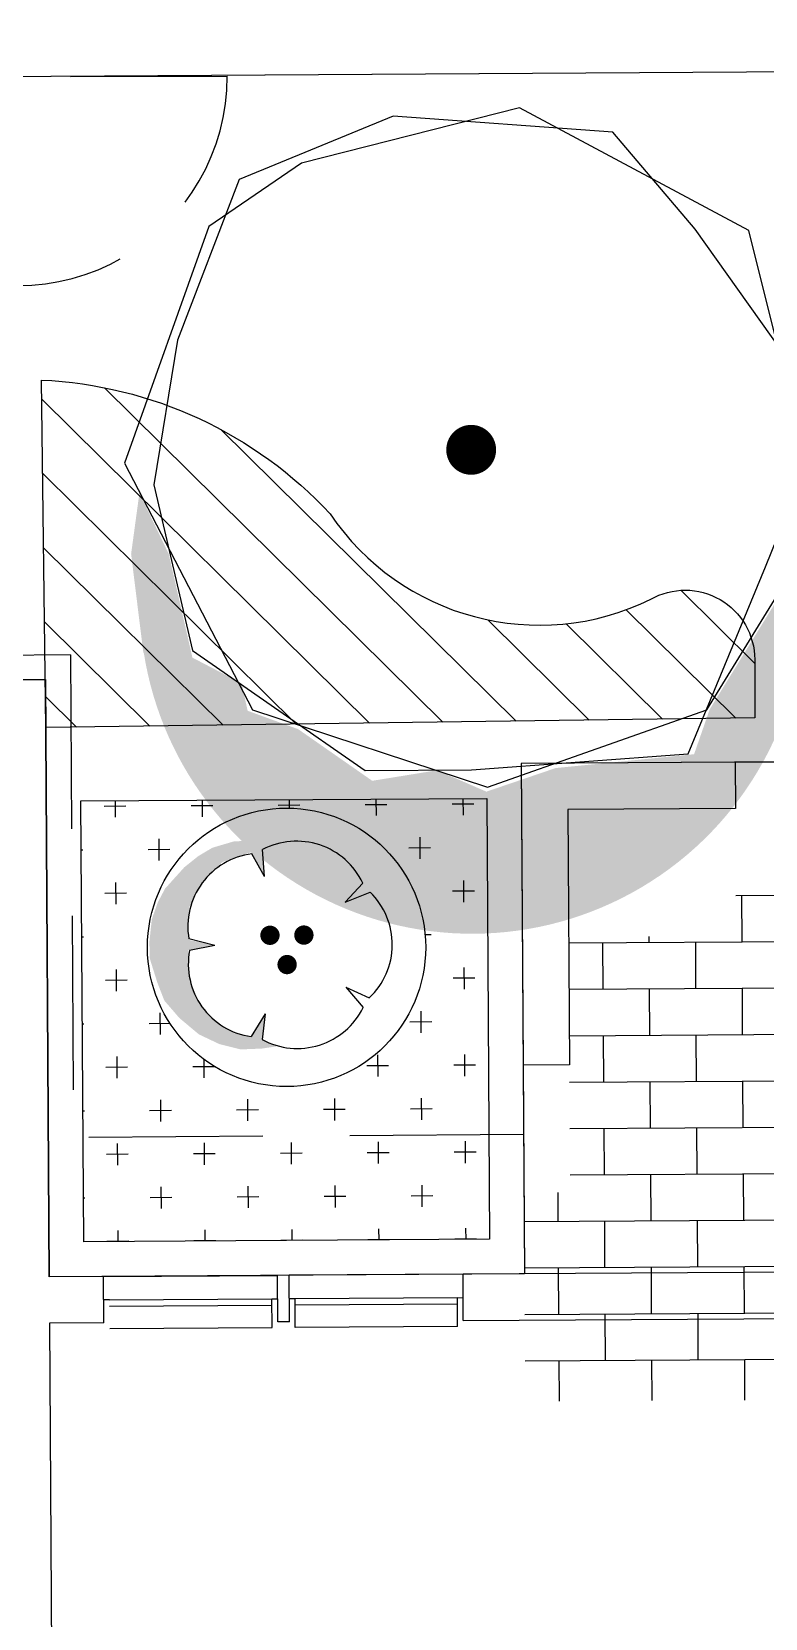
# Model space of a CAD drawing. Header units: feet. Extents: x 919634 to 928945, y 707022 to 708026.
# Drawn here: x 920483.92 to 920494.46, y 707234.7 to 707257.5 of the extents above; entities that cross this region are included whole.
import ezdxf

# ---------------------------------------------------------------- set-up
doc = ezdxf.new("R2010")
doc.units = ezdxf.units.FT
doc.header["$LTSCALE"] = 20
doc.header["$MEASUREMENT"] = 0
doc.linetypes.add('HIDDEN2', pattern=[0.1875, 0.125, -0.0625])
doc.linetypes.add('Site Plan$0$HIDDEN2', pattern=[0.1875, 0.125, -0.0625])
for name, color, linetype in [('-u-site-utility clear zone', 252, 'HIDDEN2'), ('-u-site-xref', 7, 'Continuous'), ('LP-ANNO-LABL-SHRB', 2, 'Continuous'), ('Site Plan$0$-u-site-bldg_interior', 252, 'Continuous'), ('Site Plan$0$A-SILL', 4, 'Continuous'), ('Site Plan$0$SP-BLDG-ROOF ABOVE', 4, 'Site Plan$0$HIDDEN2'), ('Site Plan$0$SP-LOT PAVERS', 254, 'Continuous'), ('x-Villa5-LP Block$0$LK-SHRB-035M', 253, 'Continuous'), ('x-Villa5-LP Block$0$LK-SHRB-TRNK', 253, 'Continuous'), ('x-Villa5-LP Block$0$LK-TREE-025M', 253, 'Continuous'), ('x-Villa5-LP Block$0$LK-TREE-050M', 253, 'Continuous'), ('x-Villa5-LP Block$0$LK-TREE-TRNK', 253, 'Continuous'), ('x-Villa5-LP Block$0$LP-PATT-SHAR', 253, 'Continuous'), ('x-Villa5-LP Block$0$LP-SHAR-BRDR-CONT', 253, 'Continuous'), ('x-Villa5-LP Block$0$LP-SHRB', 253, 'Continuous'), ('x-Villa5-LP Block$0$LP-TREE', 253, 'Continuous')]:
    doc.layers.add(name, color=color, linetype=linetype)
doc.layers.add('Site Plan$0$SP-SIDEWALK', color=2, linetype='Continuous', lineweight=25)
doc.layers.add('SP-BUILDING-FOOTPRINT', color=1, linetype='Continuous', lineweight=25)
for name, color, linetype, plot in [('x-Villa5-LP Block$0$-u-site-no_plot', 253, 'Continuous', False), ('x-Villa5-LP Block$0$LK-SHRB-SHAD', 253, 'Continuous', False), ('x-Villa5-LP Block$0$LK-TREE-SHAD', 253, 'Continuous', False), ('x-Villa5-LP Block$0$LK-TREE-SHAD-SM30', 253, 'Continuous', False), ('x-Villa5-LP Block$0$LK-TREE-SHAD-SM40', 253, 'Continuous', False), ('x-Villa5-LP Block$0$LK-TREE-SHAD-SM50', 253, 'Continuous', False)]:
    doc.layers.add(name, color=color, linetype=linetype, plot=plot)
doc.layers.get('-u-site-xref').off()

# ---------------------------------------------------------------- blocks, each defined once
blk = doc.blocks.new('Site Plan')
at = {"layer": 'Site Plan$0$SP-LOT PAVERS', "extrusion": (-1.012727550993414e-05, 0.001616752370592864, 0.9999986930037512)}
h = blk.add_hatch(dxfattribs=at)
h.set_pattern_fill('AR-B816', color=256, scale=0.08333333333333336, angle=-179.6413618668968)
h.set_pattern_definition([(180.3586381331031, (920558.708473335, 707256.4177785622), (0.004172916914429321, -0.6666536066120625), []), (270.3586381331032, (920558.708473335, 707256.4177785622), (0.6708265235264912, -0.6624806896976327), [0.6666666666666669, -0.6666666666666669])])
h.paths.add_polyline_path([(920494.6692781327, 707246.1000504856), (920494.025797287, 707246.0960226184), (920494.0299700298, 707245.4293967742), (920491.6238786422, 707245.4143080863), (920491.6468296855, 707241.7477132501), (920490.9801760794, 707241.7435403331), (920490.9989541193, 707238.7436129298), (920501.8320752211, 707238.8114089054), (920501.7903461605, 707245.4779450693), (920499.3864185988, 707245.4628976897), (920499.382245682, 707246.1295512964), (920498.6691998767, 707246.1250879875), (920498.6093941869, 707256.0415884972), (920494.6094724428, 707256.0165509947)])
at = {"layer": 'Site Plan$0$-u-site-bldg_interior', "extrusion": (-1.012727550993415e-05, 0.001616752370592864, 0.9999986930037513)}
for p, q in [((920483.4454215349, 707248.1891821737, 0.05119698417972938), (920484.1120751416, 707248.1933550852, 0.05119698899979537)), ((920484.1120751416, 707248.1933550852, 0.05119698899979537), (920484.1658014156, 707239.6101836874, 0.06507441394296158)), ((920494.025843952, 707247.005370032, 0.05321806876042634), (920490.953098784, 707246.9861362149, 0.05321804654287186)), ((920490.953098784, 707246.9861362149, 0.05321804654287186), (920490.9802226733, 707242.6528934353, 0.0602241109273028)), ((920494.025843952, 707247.005370032, 0.05321806876042634), (920494.0300168578, 707246.338717297, 0.05429592481912073)), ((920494.0300168578, 707246.338717297, 0.05429592481912073), (920491.6239252965, 707246.3236563909, 0.05429590742257334)), ((920491.6239252965, 707246.3236563909, 0.05429590742257334), (920491.6468762794, 707242.6570663468, 0.06022411574736878)), ((920491.6468762794, 707242.6570663468, 0.06022411574736878), (920490.9802226733, 707242.6528934353, 0.0602241109273028)), ((920484.9488259519, 707239.6150850216, 0.06507441960463847), (920484.1658012825, 707239.6101836865, 0.06507441394314885)), ((920484.9488259519, 707239.6150850216, 0.06507441960463847), (920487.4487769769, 707239.6307334395, 0.06507443768059173)), ((920484.9529988581, 707238.9484322863, 0.0661522756637093), (920484.9488259519, 707239.6150850216, 0.06507441960463847)), ((920487.6154403782, 707239.6317766673, 0.06507443888584352), (920487.4487769769, 707239.6307334395, 0.06507443768059173)), ((920487.4529498828, 707238.9640807043, 0.06615229373966257), (920487.4487769769, 707239.6307334395, 0.06507443768059173)), ((920490.1153914032, 707239.6474250857, 0.06507445696104391), (920487.6154403782, 707239.6317766673, 0.06507443888584352)), ((920487.6196132844, 707238.9651239322, 0.0661522949445379), (920487.6154403782, 707239.6317766673, 0.06507443888584352)), ((920495.0276807438, 707239.6781735108, 0.06507449247946477), (920490.1153914032, 707239.6474250857, 0.06507445696104391)), ((920490.1195643091, 707238.9807723502, 0.06615231302049117), (920490.1153914032, 707239.6474250857, 0.06507445696104391)), ((920485.034266417, 707239.2787158093, 0.06561911131697738), (920484.9509347166, 707239.2781941949, 0.0656191107151985)), ((920485.034266417, 707239.2787158093, 0.06561911131697738), (920487.3675540407, 707239.2933209989, 0.06561912818862)), ((920485.0348459001, 707239.186139093, 0.06576879100673472), (920487.3681335236, 707239.2007442836, 0.06576880787687157)), ((920487.3675540407, 707239.2933209989, 0.06561912818862), (920487.4508857412, 707239.2938426129, 0.06561912879115177)), ((920487.3701397951, 707238.8802274984, 0.06628702514458523), (920487.3675540407, 707239.2933209989, 0.06561912818862)), ((920487.7008808439, 707239.2954074547, 0.0656191305987471), (920487.6175491428, 707239.2948858407, 0.06561912999621532)), ((920490.034168467, 707239.3100126446, 0.06561914746982503), (920487.7008808439, 707239.2954074547, 0.0656191305987471)), ((920487.7034665983, 707238.8823139544, 0.06628702755414768), (920487.7008808439, 707239.2954074547, 0.0656191305987471)), ((920490.03474795, 707239.217435929, 0.06576882715864127), (920487.7014603267, 707239.2028307392, 0.06576881028718691)), ((920490.034168467, 707239.3100126446, 0.06561914746982503), (920490.1175001678, 707239.3105342586, 0.0656191480723568)), ((920490.0367542215, 707238.8969191441, 0.06628704442579027), (920490.034168467, 707239.3100126446, 0.06561914746982503)), ((920484.9529988581, 707238.9484322863, 0.0661522756637093), (920484.1699741884, 707238.9435309513, 0.06615227000203146)), ((920484.1699741884, 707238.9435309513, 0.06615227000203146), (920484.3979190565, 707202.527644811, 0.1250301256601905)), ((920487.6196132844, 707238.9651239322, 0.0661522949445379), (920487.4529498828, 707238.9640807043, 0.06615229373966257)), ((920490.1195643091, 707238.9807723502, 0.06615231302049117), (920495.03185365, 707239.0115207911, 0.06615234851331432)), ((920485.0368521716, 707238.8656223082, 0.0662870082736955), (920487.3701397951, 707238.8802274984, 0.06628702514458523)), ((920490.0367542215, 707238.8969191441, 0.06628704442579027), (920487.7034665983, 707238.8823139544, 0.06628702755414768))]:
    blk.add_line(p, q, dxfattribs=at)
at = {"layer": 'Site Plan$0$A-SILL', "extrusion": (-1.012727550993415e-05, 0.001616752370592864, 0.9999986930037513)}
for p, q in [((920494.025843952, 707247.005370032, 0.05321806876042634), (920499.3822923471, 707247.0388986663, 0.05321810749034943)), ((920490.9802226733, 707242.6528934353, 0.0602241109273028), (920490.999000664, 707239.6529699526, 0.06507444083888794))]:
    blk.add_line(p, q, dxfattribs=at)
at = {"layer": 'Site Plan$0$SP-BLDG-ROOF ABOVE', "extrusion": (-1.012727550993415e-05, 0.001616752370592864, 0.9999986930037513)}
for p, q in [((920484.4721301709, 707248.5471960942, 0.05062856134335034), (920478.9319012201, 707248.4942863978, 0.0506579958339193)), ((920484.4721301732, 707248.5471957257, 0.0506285619390617), (920484.5155523898, 707241.6124240042, 0.06184082496249354)), ((920490.9864654932, 707241.6529413322, 0.06184085119618511), (920484.1532826115, 707241.6101556682, 0.06184082349423754))]:
    blk.add_line(p, q, dxfattribs=at)
at = {"layer": 'Site Plan$0$SP-SIDEWALK'}
blk.add_line((920244.0593734146, 707255.3547335113), (920586.2355151859, 707257.499642179), dxfattribs=at)
at = {"layer": 'Site Plan$0$SP-SIDEWALK', "extrusion": (-1.012727550993415e-05, 0.001616752370592864, 0.9999986930037513)}
blk.add_line((920465.0582006973, 707256.7409092651, 0.03718472836680291), (920560.3896704355, 707257.337635629, 0.03718541766299509), dxfattribs=at)
blk = doc.blocks.new('x-Villa5-LP Block$0$SHRUB-LRG-421')
at = {"layer": 'x-Villa5-LP Block$0$LK-SHRB-SHAD'}
blk.add_hatch(color=256, dxfattribs=at).paths.add_polyline_path([(0.04890674199781841, 0.4855210793319458), (0.1251363003899257, 0.4961515451490079), (0.2279575585463363, 0.4996950395267881), (0.3307788259290732, 0.4731188634399501), (0.4300545247320002, 0.4252817499469046), (0.5240118891178724, 0.3455532274584883), (0.5966958789301486, 0.2605094662894487), (0.6303787066277664, 0.1719222222868169), (0.665834318615282, 0.05675879642525672), (0.667607102905194, -0.02474147036599916), (0.6551976405548317, -0.1345896575469361), (0.6250603722107044, -0.2178616744131325), (0.5896047602231818, -0.2834162367067066), (0.4956474050636501, -0.3861774409041772), (0.4282817496684288, -0.4393297930778495), (0.3591433099832955, -0.4800799235874322), (0.2545492675369729, -0.5101995882799528), (0.1588191280875293, -0.5137430826577329), (0.1020901507527654, -0.5084278439771097), (0.03472450458387755, -0.5013408667657373), (0.1198179567465303, -0.4729929463760598), (0.1074084943961608, -0.3471990546974375), (0.1712285904378987, -0.4570472418783744), (0.3095054605818319, -0.4109818726881684), (0.4123267187382424, -0.309992407021447), (0.4726012554264969, -0.1930572426291377), (0.4814651584233758, -0.09738301564303953), (0.4761468147799803, -0.03360019765230859), (0.3538249663399, -0.007024021565474214), (0.4796923741334638, 0.01778041021852061), (0.4779195990698923, 0.1453460461999825), (0.4247361810886048, 0.2799986593928168), (0.3644616536266909, 0.3526402046698607), (0.2598676111803684, 0.4199665112662778), (0.1747741497913893, 0.4359122215360571), (0.1091812786860658, 0.3313792672636495), (0.1251363003899257, 0.4554014146394252), (0.0666345479915833, 0.4784340963484794)])
at = {"layer": 'x-Villa5-LP Block$0$LK-SHRB-035M'}
for p, q in [((0.1070605847806689, 0.3273411572877905), (0.1226090518030247, 0.4520215615394463)), ((0.1070605847806689, 0.3273411572877905), (0.1765469323739666, 0.4376839616435433)), ((-0.2847589954806651, 0.2000312582911725), (-0.3985323658521303, 0.2533470929504844)), ((-0.2847589954806651, 0.2000312582911725), (-0.3682287763061147, 0.3002145037162407)), ((0.3492184028398952, -0.005960485389671533), (0.4726012543041307, 0.01778040750961551)), ((0.3492184028398952, -0.005960485389671533), (0.4756331082320884, -0.0379481273089084)), ((-0.2847589954806651, -0.2119522290705191), (-0.4058325046575888, -0.2603783826503054)), ((-0.2847589954806651, -0.2119522290705191), (-0.3706232724072152, -0.3036816353641498)), ((0.1070605847806689, -0.3392621280671371), (0.1677669135920894, -0.4492698535837576)), ((0.1070605847806689, -0.3392621280671371), (0.1157028217975551, -0.4693743823489385))]:
    blk.add_line(p, q, dxfattribs=at)
for centre, start, end in [((-0.05022857247180212, 0.1414409158475465), 60.90413336494095, 153.4676079125364), ((0.1238117442153808, 0.08618405869442114), 348.9041333649409, 81.46760791253651), ((-0.1565623821000059, -0.00700595351980482), 132.904133364941, 225.4676079125363), ((0.1250407657126544, -0.09641342650505891), 276.9041333649411, 9.467607912536403), ((-0.04823997391631707, -0.1540080214654722), 204.904133364941, 297.4676079125363)]:
    blk.add_arc(centre, 0.3554337938960817, start, end, dxfattribs=at)
at = {"layer": 'x-Villa5-LP Block$0$LK-SHRB-TRNK', "const_width": 0.04687499999999999}
for points in [[(-0.02397241328819177, 0.08914721400351056, 1), (0.02290258671183665, 0.08914721400351056, 1)], [(-0.1062937164925586, -0.0534374656917862, 1), (-0.05941871649256569, -0.0534374656917862, 1)], [(0.05834888991621057, -0.0534374656917862, 1), (0.1052238899162035, -0.0534374656917862, 1)]]:
    blk.add_lwpolyline(points, format="xyb", close=True, dxfattribs=at)
blk = doc.blocks.new('x-Villa5-LP Block$0$TREE-SIMP-007')
at = {"layer": 'x-Villa5-LP Block$0$LK-TREE-SHAD'}
blk.add_hatch(color=256, dxfattribs=at).paths.add_polyline_path([(0.04464626990468901, 0.4933402276700676), (0.118561608062322, 0.5128946276079205), (0.2185647204215968, 0.5107219136258578), (0.3620474371299451, 0.4759585417142773), (0.4816163718603264, 0.41077721549496), (0.5968373469838184, 0.2934508262281241), (0.6685787094780835, 0.09573413876823622), (0.6707526934215764, -0.07591002234803312), (0.6294470564557457, -0.2193089379584805), (0.5555317182981128, -0.3344626184234016), (0.4359627835677315, -0.4300618937703149), (0.3011759860731615, -0.4952432199896393), (0.1533453014777422, -0.5126249059454295), (0.06203811661239911, -0.4995886427736238), (0.1533453014777422, -0.4561344252940742), (0.3098719052869399, -0.4213710533824937), (0.3490035583092777, -0.3474988815952074), (0.3903091869949833, -0.3388080360272383), (0.4185709368600214, -0.2627631554380301), (0.4968342429046686, -0.1519549029372413), (0.4816163718603264, -0.05418291360825833), (0.5142260813322537, 0.019689258179028), (0.4794423961969585, 0.1239793790939174), (0.4598765655457271, 0.3325596261038299), (0.3924831709385046, 0.3564594436455195), (0.1837810270061482, 0.4868220960841683)])
at = {"layer": 'x-Villa5-LP Block$0$LK-TREE-SHAD-SM30'}
h = blk.add_hatch(color=256, dxfattribs=at)
edge = h.paths.add_edge_path()
edge.add_arc((0.2278096112222272, 2.131628207280301e-14), 0.4999999999999998, 268.9557401733575, 451.0442598266425)
edge.add_arc((0.2095848480200289, 2.131628207280301e-14), 0.4999999999999998, -88.95574017335753, 88.95574017335753, ccw=False)
at = {"layer": 'x-Villa5-LP Block$0$LK-TREE-SHAD-SM40'}
h = blk.add_hatch(color=256, dxfattribs=at)
edge = h.paths.add_edge_path()
edge.add_arc((0.2095848480200289, 2.131628207280301e-14), 0.4999999999999998, 271.0442598266425, 448.9557401733575)
edge.add_arc((0.2095848480200289, 2.842170943040401e-14), 0.4999999999999953, 88.95574017335763, 91.3924069492444)
edge.add_arc((0.185285154257798, 2.131628207280301e-14), 0.4999999999999998, -88.60759305075572, 88.60759305075572, ccw=False)
edge.add_arc((0.2095848480200289, 2.131628207280301e-14), 0.499999999999998, 268.6075930507556, 271.0442598266424)
at = {"layer": 'x-Villa5-LP Block$0$LK-TREE-SHAD-SM50'}
h = blk.add_hatch(color=256, dxfattribs=at)
edge = h.paths.add_edge_path()
edge.add_arc((0.185285154257798, 2.131628207280301e-14), 0.4999999999999998, 271.3924069492443, 448.6075930507557)
edge.add_arc((0.185285154257798, 2.131628207280301e-14), 0.499999999999998, 88.60759305075557, 95.22189701548905)
edge.add_arc((0.1590897602023347, -0.001406959955225773), 0.4997050858628154, -86.06592945530508, 92.2147573101438, ccw=False)
edge.add_arc((0.1852851542577696, 4.263256414560601e-14), 0.5000000000000203, 270.9269308393521, 271.3924069492468)
at = {"layer": 'x-Villa5-LP Block$0$LK-TREE-025M'}
blk.add_lwpolyline([(-0.0995639653173157, 0.5008954739388543), (-0.3296293215514368, 0.3388508305590534), (-0.4764329265077549, 0.2162224539657984), (-0.5027261094850246, -0.114436205212634), (-0.408508870483189, -0.3465542038794212), (-0.1674880213418817, -0.4407152817027296), (0.04943073822045108, -0.4779417523040692), (0.2992159765043425, -0.4210071483094566), (0.481077158763668, -0.1626116406032168), (0.481077158763668, -0.00275679018125885), (0.4591661729492955, 0.3235222830814806), (0.1787055545252656, 0.4417710769863987), (-0.02287551496701212, 0.524983190020464)], close=True, dxfattribs=at)
at = {"layer": 'x-Villa5-LP Block$0$LK-TREE-050M'}
blk.add_lwpolyline([(-0.003155627734059863, 0.4987056809810113), (-0.3274382229700166, 0.4198731506352757), (-0.5136816023922108, 0.07607573693711345), (-0.43261095487901, -0.2523931292834689), (-0.3383937158772028, -0.3925398463121539), (0.0165642594988924, -0.5217376017789519), (0.3890510183432809, -0.3312256564018483), (0.5073703417409092, 0.02133092590035091), (0.3934332155061497, 0.3519895850787833), (0.1830877516881344, 0.4833771335034314)], close=True, dxfattribs=at)
at = {"layer": 'x-Villa5-LP Block$0$LK-TREE-TRNK', "const_width": 0.03749999999999999}
blk.add_lwpolyline([(-0.01874999999998295, 2.131628207280301e-14, 1), (0.01875000000001137, 2.131628207280301e-14, 1)], format="xyb", close=True, dxfattribs=at)
blk = doc.blocks.new('x-Villa5-LP Block', base_point=(60.56777102686465, 154.948772139498, 6.35512269888012e-07))
at = {"layer": 'x-Villa5-LP Block$0$LP-PATT-SHAR'}
h = blk.add_hatch(dxfattribs=at)
h.set_pattern_fill('CROSS', color=256, scale=2.5)
h.set_pattern_definition([(0, (130.5677717450308, 165.3670401020073), (0.625, 0.625), [0.3125, -0.9375]), (90, (130.7240217450308, 165.2107901020073), (-0.6249999999999999, 0.625), [0.3125, -0.9375])])
h.paths.add_polyline_path([(130.5677717450308, 171.7003735327026), (136.4011050785193, 171.7003735327026), (136.4011050785193, 165.3670401020073), (130.5677717450308, 165.3670401020073)])
edge = h.paths.add_edge_path(flags=16)
edge.add_arc((133.4582977950681, 167.4881977662145), 2, 0, 360)
h = blk.add_hatch(dxfattribs=at)
h.set_pattern_fill('ANSI31', color=256, scale=6, angle=270)
h.set_pattern_definition([(315, (126.7029368983606, 159.315460167727), (0.5303300858899108, 0.5303300858899106), [])])
edge = h.paths.add_edge_path()
edge.add_line((136.9011036732036, 164.30670574638), (136.928042210909, 159.3154589397083))
edge.add_arc((137.2429381415693, 165.3469319233266), 6.039687558083138, 222.5455261898696, 267.01136990567124, ccw=False)
edge.add_arc((129.7722161044392, 159.2542497221043), 3.627937594114115, 33.62126725337898, 115.8116281026403)
edge.add_arc((127.7029314775687, 163.3921595456653), 0.9999999999999861, 179.8113446193063, 299.316298341274, ccw=False)
edge.add_line((126.7029368983606, 163.3954521972604), (126.7056971013425, 164.233739498464))
edge.add_line((126.7056971013425, 164.233739498464), (136.9011036732036, 164.30670574638))
at = {"layer": 'x-Villa5-LP Block$0$-u-site-no_plot'}
blk.add_line((155.9011008797679, 154.9487705444917, 1.271022602284738e-06), (60.56777063921465, 154.9503595109563, 6.355122698880119e-07), dxfattribs=at)
at = {"layer": 'x-Villa5-LP Block$0$LP-SHAR-BRDR-CONT'}
blk.add_lwpolyline([(130.5677717450308, 171.7003735327026), (136.4011050785193, 171.7003735327026), (136.4011050785193, 165.3670401020073), (130.5677717450308, 165.3670401020073)], close=True, dxfattribs=at)
at = {"layer": 'x-Villa5-LP Block$0$LP-SHAR-BRDR-CONT', "elevation": 6.355122698880118e-07}
blk.add_lwpolyline([(136.9011036732036, 164.30670574638), (136.928042210909, 159.3154589397083, -0.1964905726399113), (132.793256964229, 161.2630412270314, 0.3748316898876582), (128.1925619780936, 162.5202295181082, -0.5744737894837757), (126.7029368983606, 163.3954521972604), (126.7056971013425, 164.233739498464)], format="xyb", close=True, dxfattribs=at)
at = {"layer": 'x-Villa5-LP Block$0$LP-TREE'}
blk.add_circle((133.4582977950681, 167.4881977662145), 2, dxfattribs=at)
at = {"layer": 'x-Villa5-LP Block$0$LP-SHRB', "xscale": 2.960220199269134, "yscale": 2.960220199269134, "zscale": 3.319641774876093}
blk.add_blockref('x-Villa5-LP Block$0$SHRUB-LRG-421', (133.4534537588227, 167.4718071892187), dxfattribs=at)
at = {"layer": 'x-Villa5-LP Block$0$LP-TREE', "xscale": 9.553646090099173, "yscale": 9.553646090099173, "zscale": 9.733612224634927, "rotation": 90}
blk.add_blockref('x-Villa5-LP Block$0$TREE-SIMP-007', (130.7599702861364, 160.356525621813), dxfattribs=at)
blk = doc.blocks.new('A$C2b7dc3a7')
at = {"layer": '-u-site-utility clear zone'}
blk.add_lwpolyline([(-3, 5.684341886080801e-14), (2.999990343749232, 0.007611662847921252)], dxfattribs=at)
blk.add_arc((0, 5.684341886080801e-14), 3, 179.8546277919402, 0.1453722080597722, dxfattribs=at)

msp = doc.modelspace()

# ---------------------------------------------------------------- block references
at = {"layer": '-u-site-xref'}
msp.add_blockref('Site Plan', (0, 0), dxfattribs=at)

# ---------------------------------------------------------------- next in the draw order: linework, layer by layer
at = {"layer": 'SP-BUILDING-FOOTPRINT', "elevation": 0.04472976956731145}
msp.add_lwpolyline([(920534.6186479109, 707247.25988054), (920523.059056203, 707247.1871031291), (920523.0800419018, 707243.8538420661), (920502.4737397748, 707243.7250239885), (920502.4529032897, 707247.0581191246), (920490.953098699, 707246.9861499394), (920490.9989920001, 707239.6529559753), (920484.1658189049, 707239.6101837975), (920484.1120926305, 707248.1933551952), (920478.9339891052, 707248.1609533291), (920478.9319026078, 707248.4942864117), (920472.2886054983, 707248.4318341686), (920472.2655242018, 707252.1192427594), (920465.4207395792, 707252.0763978998), (920465.4702511401, 707244.1665573975), (920465.1369232569, 707244.1644915914), (920465.3804693236, 707203.7462510867), (920483.722919673, 707203.856776239), (920483.7349707381, 707201.8568146141), (920502.7373352613, 707201.9757558381), (920502.7246717815, 707203.9988407188), (920523.3888124871, 707204.1050644913), (920523.4013307989, 707202.1051057909), (920542.4009624379, 707202.2241691786)], dxfattribs=at)

# ---------------------------------------------------------------- next in the draw order: block references
at = {"layer": '-u-site-xref', "extrusion": (-9.720214955475707e-05, -3.025696142245557e-07, 0.9999999952758253), "rotation": 180.3585587429245}
msp.add_blockref('x-Villa5-LP Block', (920560.3853189615, 707257.3391005188, -89.65725960982013), dxfattribs=at)
at = {"layer": 'LP-ANNO-LABL-SHRB'}
msp.add_blockref('A$C2b7dc3a7', (920483.7245178033, 707256.853252864, 0.03718661789977808), dxfattribs=at)

doc.saveas('drawing.dxf')
